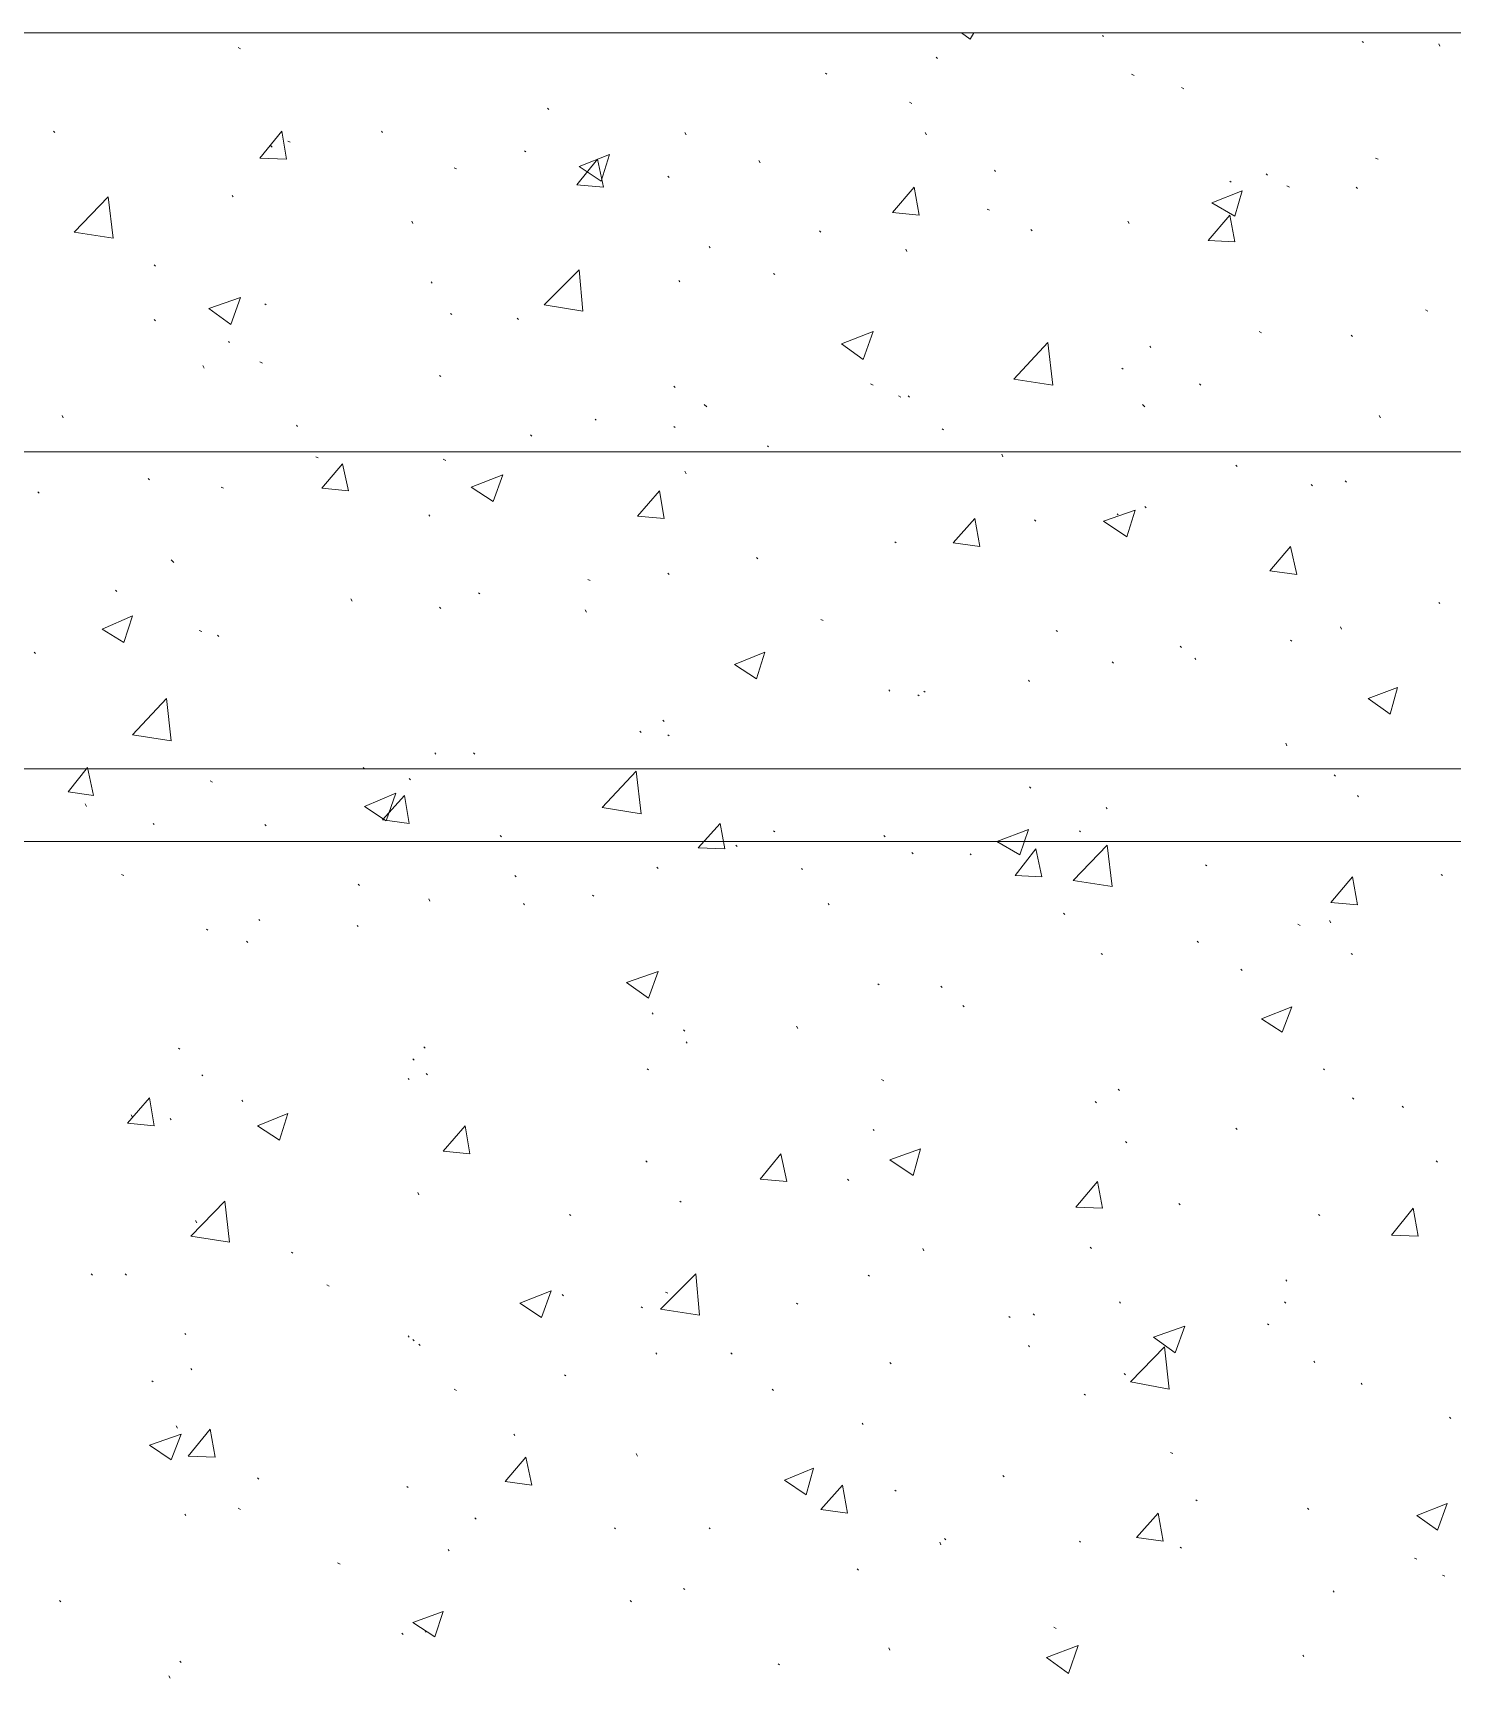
# Model space of a CAD drawing. Header units: millimetres. Extents: x 2928 to 3112, y 1220 to 1280.
# Drawn here: x 2943.566 to 2945.515, y 1260.301 to 1262.562 of the extents above; entities that cross this region are included whole.
import ezdxf

# ---------------------------------------------------------------- set-up
doc = ezdxf.new("R2010")
doc.units = ezdxf.units.MM

msp = doc.modelspace()

# ---------------------------------------------------------------- linework, layer by layer
at = {"color": 253, "linetype": 'Continuous', "lineweight": 5, "true_color": 0x9a9a9a}
for points in [[(2940.97965, 1262.56226), (2981.54689, 1262.56226), (2981.54689, 1240.79028), (2940.97965, 1240.79028)], [(2941.98633, 1261.55224), (2980.53854, 1261.55224), (2980.53854, 1241.8003), (2941.98633, 1241.8003)]]:
    msp.add_lwpolyline(points, close=True, dxfattribs=at)
at = {"color": 92, "linetype": 'Continuous', "lineweight": 13, "true_color": 0x00b800}
for points in [[(2944.84137, 1262.56226), (2944.85303, 1262.55393), (2944.85303, 1262.55393)], [(2944.85303, 1262.55393), (2944.85803, 1262.56226), (2944.85803, 1262.56226)], [(2945.03637, 1262.55726), (2945.0347, 1262.55893), (2945.0347, 1262.55893)], [(2943.85135, 1262.54059), (2943.84802, 1262.54226), (2943.84802, 1262.54226)], [(2945.39304, 1262.54893), (2945.39138, 1262.55059), (2945.39138, 1262.55059)], [(2945.49804, 1262.54393), (2945.49638, 1262.54726), (2945.49638, 1262.54726)], [(2944.80803, 1262.52726), (2944.80637, 1262.52892), (2944.80637, 1262.52892)], [(2944.65636, 1262.50559), (2944.6547, 1262.50726), (2944.6547, 1262.50726)], [(2945.07804, 1262.50392), (2945.0747, 1262.50559), (2945.0747, 1262.50559)], [(2945.14637, 1262.48559), (2945.14304, 1262.48726), (2945.14304, 1262.48726)], [(2944.27469, 1262.45726), (2944.27303, 1262.45892), (2944.27303, 1262.45892)], [(2944.77303, 1262.46559), (2944.7697, 1262.46726), (2944.7697, 1262.46726)], [(2943.59635, 1262.42559), (2943.59468, 1262.42726), (2943.59468, 1262.42726)], [(2943.87802, 1262.39059), (2943.90802, 1262.42726), (2943.90802, 1262.42726)], [(2943.91469, 1262.38892), (2943.90802, 1262.42726), (2943.90802, 1262.42726)], [(2944.04636, 1262.42559), (2944.04469, 1262.42726), (2944.04469, 1262.42726)], [(2944.46303, 1262.42226), (2944.46136, 1262.42559), (2944.46136, 1262.42559)], [(2944.79303, 1262.42226), (2944.79137, 1262.42559), (2944.79137, 1262.42559)], [(2943.89469, 1262.40559), (2943.89302, 1262.40726), (2943.89302, 1262.40726)], [(2943.91969, 1262.41226), (2943.91635, 1262.41392), (2943.91635, 1262.41392)], [(2944.24303, 1262.39892), (2944.24136, 1262.40059), (2944.24136, 1262.40059)], [(2943.87802, 1262.39059), (2943.91469, 1262.38892), (2943.91469, 1262.38892)], [(2944.14802, 1262.37559), (2944.14469, 1262.37726), (2944.14469, 1262.37726)], [(2944.31303, 1262.35392), (2944.34136, 1262.38892), (2944.34136, 1262.38892)], [(2944.31636, 1262.37892), (2944.35803, 1262.39559), (2944.35803, 1262.39559)], [(2944.31636, 1262.37892), (2944.34636, 1262.35892), (2944.34636, 1262.35892)], [(2944.34969, 1262.35059), (2944.34136, 1262.38892), (2944.34136, 1262.38892)], [(2944.34636, 1262.35892), (2944.35803, 1262.39559), (2944.35803, 1262.39559)], [(2944.5647, 1262.38392), (2944.56303, 1262.38726), (2944.56303, 1262.38726)], [(2945.41304, 1262.38892), (2945.40971, 1262.39059), (2945.40971, 1262.39059)], [(2944.4397, 1262.36392), (2944.43803, 1262.36559), (2944.43803, 1262.36559)], [(2944.88803, 1262.37226), (2944.88637, 1262.37392), (2944.88637, 1262.37392)], [(2945.21137, 1262.35726), (2945.20971, 1262.35892), (2945.20971, 1262.35892)], [(2945.26137, 1262.36726), (2945.25971, 1262.36892), (2945.25971, 1262.36892)], [(2943.62302, 1262.28892), (2943.66968, 1262.33726), (2943.66968, 1262.33726)], [(2943.67635, 1262.28059), (2943.66968, 1262.33726), (2943.66968, 1262.33726)], [(2943.84135, 1262.33726), (2943.83969, 1262.33892), (2943.83969, 1262.33892)], [(2944.31303, 1262.35392), (2944.34969, 1262.35059), (2944.34969, 1262.35059)], [(2944.74637, 1262.31559), (2944.77637, 1262.35059), (2944.77637, 1262.35059)], [(2944.78303, 1262.31226), (2944.77637, 1262.35059), (2944.77637, 1262.35059)], [(2945.18471, 1262.32892), (2945.22637, 1262.34559), (2945.22637, 1262.34559)], [(2945.21637, 1262.31059), (2945.22637, 1262.34559), (2945.22637, 1262.34559)], [(2945.29137, 1262.35059), (2945.28804, 1262.35226), (2945.28804, 1262.35226)], [(2945.38471, 1262.34892), (2945.38304, 1262.35059), (2945.38304, 1262.35059)], [(2944.74637, 1262.31559), (2944.78303, 1262.31226), (2944.78303, 1262.31226)], [(2944.8797, 1262.31892), (2944.87637, 1262.32059), (2944.87637, 1262.32059)], [(2945.17971, 1262.27725), (2945.20971, 1262.31226), (2945.20971, 1262.31226)], [(2945.18471, 1262.32892), (2945.21637, 1262.31059), (2945.21637, 1262.31059)], [(2945.21637, 1262.27559), (2945.20971, 1262.31226), (2945.20971, 1262.31226)], [(2943.62302, 1262.28892), (2943.67635, 1262.28059), (2943.67635, 1262.28059)], [(2944.08802, 1262.30059), (2944.08636, 1262.30392), (2944.08636, 1262.30392)], [(2944.64803, 1262.28892), (2944.64636, 1262.29059), (2944.64636, 1262.29059)], [(2944.93804, 1262.29059), (2944.93637, 1262.29225), (2944.93637, 1262.29225)], [(2945.07137, 1262.30059), (2945.0697, 1262.30392), (2945.0697, 1262.30392)], [(2944.49636, 1262.26725), (2944.4947, 1262.26892), (2944.4947, 1262.26892)], [(2944.76637, 1262.26225), (2944.7647, 1262.26559), (2944.7647, 1262.26559)], [(2945.17971, 1262.27725), (2945.21637, 1262.27559), (2945.21637, 1262.27559)], [(2943.73469, 1262.24225), (2943.73302, 1262.24392), (2943.73302, 1262.24392)], [(2944.11469, 1262.21892), (2944.11302, 1262.22059), (2944.11302, 1262.22059)], [(2944.26803, 1262.18892), (2944.31636, 1262.23725), (2944.31636, 1262.23725)], [(2944.32136, 1262.18059), (2944.31636, 1262.23725), (2944.31636, 1262.23725)], [(2944.4547, 1262.22059), (2944.45303, 1262.22225), (2944.45303, 1262.22225)], [(2944.5847, 1262.23059), (2944.58303, 1262.23225), (2944.58303, 1262.23225)], [(2943.80802, 1262.18392), (2943.85135, 1262.19892), (2943.85135, 1262.19892)], [(2943.83802, 1262.16225), (2943.85135, 1262.19892), (2943.85135, 1262.19892)], [(2943.80802, 1262.18392), (2943.83802, 1262.16225), (2943.83802, 1262.16225)], [(2943.88635, 1262.18892), (2943.88469, 1262.19059), (2943.88469, 1262.19059)], [(2944.14136, 1262.17559), (2944.13969, 1262.17725), (2944.13969, 1262.17725)], [(2944.26803, 1262.18892), (2944.32136, 1262.18059), (2944.32136, 1262.18059)], [(2945.48138, 1262.18059), (2945.47804, 1262.18225), (2945.47804, 1262.18225)], [(2943.73469, 1262.16725), (2943.73302, 1262.16892), (2943.73302, 1262.16892)], [(2944.23303, 1262.16892), (2944.23136, 1262.17059), (2944.23136, 1262.17059)], [(2944.67637, 1262.13559), (2944.7197, 1262.15225), (2944.7197, 1262.15225)], [(2944.70637, 1262.11392), (2944.7197, 1262.15225), (2944.7197, 1262.15225)], [(2945.25304, 1262.15059), (2945.24971, 1262.15225), (2945.24971, 1262.15225)], [(2943.83635, 1262.13725), (2943.83469, 1262.13892), (2943.83469, 1262.13892)], [(2944.67637, 1262.13559), (2944.70637, 1262.11392), (2944.70637, 1262.11392)], [(2944.91304, 1262.08725), (2944.9597, 1262.13725), (2944.9597, 1262.13725)], [(2944.96637, 1262.07892), (2944.9597, 1262.13725), (2944.9597, 1262.13725)], [(2945.10137, 1262.13059), (2945.0997, 1262.13225), (2945.0997, 1262.13225)], [(2945.37804, 1262.14559), (2945.37638, 1262.14725), (2945.37638, 1262.14725)], [(2943.88135, 1262.10892), (2943.87802, 1262.11059), (2943.87802, 1262.11059)], [(2943.80135, 1262.10225), (2943.79969, 1262.10559), (2943.79969, 1262.10559)], [(2944.12636, 1262.09059), (2944.12469, 1262.09225), (2944.12469, 1262.09225)], [(2944.91304, 1262.08725), (2944.96637, 1262.07892), (2944.96637, 1262.07892)], [(2945.06304, 1262.10059), (2945.06137, 1262.10225), (2945.06137, 1262.10225)], [(2944.44803, 1262.07559), (2944.44636, 1262.07725), (2944.44636, 1262.07725)], [(2944.7197, 1262.07892), (2944.71637, 1262.08059), (2944.71637, 1262.08059)], [(2944.75803, 1262.06225), (2944.7547, 1262.06392), (2944.7547, 1262.06392)], [(2944.7697, 1262.06225), (2944.76803, 1262.06392), (2944.76803, 1262.06392)], [(2945.16971, 1262.07892), (2945.16804, 1262.08059), (2945.16804, 1262.08059)], [(2944.49136, 1262.04892), (2944.48803, 1262.05225), (2944.48803, 1262.05225)], [(2945.09304, 1262.04892), (2945.0897, 1262.05225), (2945.0897, 1262.05225)], [(2943.60802, 1262.03392), (2943.60635, 1262.03725), (2943.60635, 1262.03725)], [(2943.92969, 1262.02225), (2943.92802, 1262.02392), (2943.92802, 1262.02392)], [(2944.33969, 1262.03058), (2944.33803, 1262.03225), (2944.33803, 1262.03225)], [(2944.44803, 1262.02058), (2944.44636, 1262.02225), (2944.44636, 1262.02225)], [(2944.81637, 1262.01725), (2944.8147, 1262.01892), (2944.8147, 1262.01892)], [(2945.41638, 1262.03392), (2945.41471, 1262.03725), (2945.41471, 1262.03725)], [(2944.25136, 1262.00892), (2944.24969, 1262.01058), (2944.24969, 1262.01058)], [(2944.57636, 1261.99392), (2944.5747, 1261.99558), (2944.5747, 1261.99558)], [(2943.95802, 1261.97892), (2943.95469, 1261.98058), (2943.95469, 1261.98058)], [(2943.96302, 1261.93725), (2943.99136, 1261.97058), (2943.99136, 1261.97058)], [(2943.99969, 1261.93392), (2943.99136, 1261.97058), (2943.99136, 1261.97058)], [(2944.13302, 1261.97558), (2944.12969, 1261.97725), (2944.12969, 1261.97725)], [(2944.89804, 1261.98058), (2944.89637, 1261.98392), (2944.89637, 1261.98392)], [(2943.72635, 1261.94892), (2943.72468, 1261.95058), (2943.72468, 1261.95058)], [(2944.16802, 1261.93892), (2944.21136, 1261.95558), (2944.21136, 1261.95558)], [(2944.19803, 1261.91892), (2944.21136, 1261.95558), (2944.21136, 1261.95558)], [(2944.46303, 1261.95725), (2944.46136, 1261.96058), (2944.46136, 1261.96058)], [(2945.21971, 1261.96725), (2945.21804, 1261.96892), (2945.21804, 1261.96892)], [(2943.57468, 1261.93058), (2943.57302, 1261.93225), (2943.57302, 1261.93225)], [(2943.82802, 1261.93725), (2943.82469, 1261.93892), (2943.82469, 1261.93892)], [(2943.96302, 1261.93725), (2943.99969, 1261.93392), (2943.99969, 1261.93392)], [(2944.16802, 1261.93892), (2944.19803, 1261.91892), (2944.19803, 1261.91892)], [(2944.39636, 1261.89892), (2944.42636, 1261.93392), (2944.42636, 1261.93392)], [(2944.43303, 1261.89558), (2944.42636, 1261.93392), (2944.42636, 1261.93392)], [(2945.32304, 1261.94058), (2945.32137, 1261.94225), (2945.32137, 1261.94225)], [(2945.36971, 1261.94558), (2945.36804, 1261.94725), (2945.36804, 1261.94725)], [(2945.03637, 1261.89225), (2945.0797, 1261.90725), (2945.0797, 1261.90725)], [(2945.05637, 1261.90058), (2945.0547, 1261.90225), (2945.0547, 1261.90225)], [(2945.06804, 1261.87058), (2945.0797, 1261.90725), (2945.0797, 1261.90725)], [(2945.0947, 1261.91058), (2945.09304, 1261.91225), (2945.09304, 1261.91225)], [(2944.11136, 1261.89892), (2944.10969, 1261.90058), (2944.10969, 1261.90058)], [(2944.39636, 1261.89892), (2944.43303, 1261.89558), (2944.43303, 1261.89558)], [(2944.8297, 1261.86225), (2944.8597, 1261.89558), (2944.8597, 1261.89558)], [(2944.86637, 1261.85725), (2944.8597, 1261.89558), (2944.8597, 1261.89558)], [(2944.94304, 1261.89225), (2944.94137, 1261.89392), (2944.94137, 1261.89392)], [(2945.03637, 1261.89225), (2945.06804, 1261.87058), (2945.06804, 1261.87058)], [(2944.75137, 1261.86225), (2944.7497, 1261.86392), (2944.7497, 1261.86392)], [(2944.8297, 1261.86225), (2944.86637, 1261.85725), (2944.86637, 1261.85725)], [(2945.26471, 1261.82391), (2945.29304, 1261.85725), (2945.29304, 1261.85725)], [(2945.30137, 1261.81891), (2945.29304, 1261.85725), (2945.29304, 1261.85725)], [(2943.75969, 1261.83558), (2943.75635, 1261.83892), (2943.75635, 1261.83892)], [(2944.56136, 1261.84058), (2944.5597, 1261.84225), (2944.5597, 1261.84225)], [(2944.33136, 1261.81058), (2944.32803, 1261.81225), (2944.32803, 1261.81225)], [(2944.4397, 1261.81891), (2944.43803, 1261.82058), (2944.43803, 1261.82058)], [(2945.26471, 1261.82391), (2945.30137, 1261.81891), (2945.30137, 1261.81891)], [(2943.68135, 1261.79558), (2943.67968, 1261.79725), (2943.67968, 1261.79725)], [(2944.17969, 1261.79225), (2944.17802, 1261.79391), (2944.17802, 1261.79391)], [(2944.00469, 1261.78225), (2944.00302, 1261.78558), (2944.00302, 1261.78558)], [(2944.12636, 1261.77225), (2944.12469, 1261.77391), (2944.12469, 1261.77391)], [(2944.32636, 1261.76725), (2944.32469, 1261.77058), (2944.32469, 1261.77058)], [(2945.49804, 1261.77891), (2945.49638, 1261.78058), (2945.49638, 1261.78058)], [(2943.66135, 1261.74391), (2943.70302, 1261.76225), (2943.70302, 1261.76225)], [(2943.66135, 1261.74391), (2943.69135, 1261.72558), (2943.69135, 1261.72558)], [(2943.69135, 1261.72558), (2943.70302, 1261.76225), (2943.70302, 1261.76225)], [(2944.65136, 1261.75558), (2944.64803, 1261.75725), (2944.64803, 1261.75725)], [(2945.36304, 1261.74391), (2945.36138, 1261.74725), (2945.36138, 1261.74725)], [(2943.79802, 1261.74058), (2943.79469, 1261.74225), (2943.79469, 1261.74225)], [(2943.82135, 1261.73391), (2943.81969, 1261.73558), (2943.81969, 1261.73558)], [(2944.97304, 1261.74058), (2944.97137, 1261.74225), (2944.97137, 1261.74225)], [(2945.29471, 1261.72725), (2945.29304, 1261.72891), (2945.29304, 1261.72891)], [(2943.56968, 1261.71058), (2943.56802, 1261.71225), (2943.56802, 1261.71225)], [(2944.5297, 1261.69558), (2944.57136, 1261.71225), (2944.57136, 1261.71225)], [(2944.5597, 1261.67558), (2944.57136, 1261.71225), (2944.57136, 1261.71225)], [(2945.0497, 1261.69725), (2945.04804, 1261.69891), (2945.04804, 1261.69891)], [(2945.14304, 1261.71891), (2945.14137, 1261.72058), (2945.14137, 1261.72058)], [(2945.16304, 1261.70225), (2945.16137, 1261.70391), (2945.16137, 1261.70391)], [(2944.5297, 1261.69558), (2944.5597, 1261.67558), (2944.5597, 1261.67558)], [(2944.74303, 1261.65891), (2944.74137, 1261.66058), (2944.74137, 1261.66058)], [(2944.78303, 1261.65225), (2944.78137, 1261.65391), (2944.78137, 1261.65391)], [(2944.79137, 1261.65725), (2944.7897, 1261.65891), (2944.7897, 1261.65891)], [(2944.9347, 1261.67225), (2944.93304, 1261.67391), (2944.93304, 1261.67391)], [(2945.39971, 1261.64891), (2945.43971, 1261.66391), (2945.43971, 1261.66391)], [(2945.42971, 1261.62725), (2945.43971, 1261.66391), (2945.43971, 1261.66391)], [(2943.70302, 1261.59891), (2943.74969, 1261.64891), (2943.74969, 1261.64891)], [(2943.75635, 1261.59058), (2943.74969, 1261.64891), (2943.74969, 1261.64891)], [(2945.39971, 1261.64891), (2945.42971, 1261.62725), (2945.42971, 1261.62725)], [(2944.43303, 1261.61725), (2944.43136, 1261.61891), (2944.43136, 1261.61891)], [(2943.70302, 1261.59891), (2943.75635, 1261.59058), (2943.75635, 1261.59058)], [(2944.40136, 1261.60225), (2944.39969, 1261.60391), (2944.39969, 1261.60391)], [(2944.4397, 1261.59725), (2944.43803, 1261.59891), (2944.43803, 1261.59891)], [(2945.28804, 1261.58391), (2945.28637, 1261.58724), (2945.28637, 1261.58724)], [(2944.11969, 1261.57224), (2944.11802, 1261.57391), (2944.11802, 1261.57391)], [(2944.17302, 1261.57224), (2944.17136, 1261.57391), (2944.17136, 1261.57391)], [(2943.61468, 1261.52058), (2943.64135, 1261.55391), (2943.64135, 1261.55391)], [(2943.64968, 1261.51558), (2943.64135, 1261.55391), (2943.64135, 1261.55391)], [(2944.02136, 1261.55224), (2944.01969, 1261.55391), (2944.01969, 1261.55391)], [(2944.34803, 1261.49891), (2944.39469, 1261.54891), (2944.39469, 1261.54891)], [(2944.40136, 1261.49058), (2944.39469, 1261.54891), (2944.39469, 1261.54891)], [(2945.35471, 1261.54224), (2945.35304, 1261.54391), (2945.35304, 1261.54391)], [(2943.61468, 1261.52058), (2943.64968, 1261.51558), (2943.64968, 1261.51558)], [(2943.81302, 1261.53391), (2943.80969, 1261.53558), (2943.80969, 1261.53558)], [(2944.02136, 1261.50058), (2944.06469, 1261.51891), (2944.06469, 1261.51891)], [(2944.05136, 1261.48058), (2944.06469, 1261.51891), (2944.06469, 1261.51891)], [(2944.08469, 1261.53724), (2944.08302, 1261.53891), (2944.08302, 1261.53891)], [(2944.93637, 1261.52558), (2944.9347, 1261.52724), (2944.9347, 1261.52724)], [(2943.63968, 1261.50058), (2943.63802, 1261.50391), (2943.63802, 1261.50391)], [(2944.02136, 1261.50058), (2944.05136, 1261.48058), (2944.05136, 1261.48058)], [(2944.04636, 1261.48224), (2944.07636, 1261.51558), (2944.07636, 1261.51558)], [(2944.08302, 1261.47724), (2944.07636, 1261.51558), (2944.07636, 1261.51558)], [(2944.34803, 1261.49891), (2944.40136, 1261.49058), (2944.40136, 1261.49058)], [(2945.04137, 1261.49724), (2945.0397, 1261.49891), (2945.0397, 1261.49891)], [(2945.38638, 1261.51391), (2945.38471, 1261.51558), (2945.38471, 1261.51558)], [(2943.73302, 1261.47558), (2943.73135, 1261.47724), (2943.73135, 1261.47724)], [(2943.88635, 1261.47391), (2943.88469, 1261.47558), (2943.88469, 1261.47558)], [(2944.04636, 1261.48224), (2944.08302, 1261.47724), (2944.08302, 1261.47724)], [(2944.4797, 1261.44391), (2944.5097, 1261.47724), (2944.5097, 1261.47724)], [(2944.51636, 1261.44224), (2944.5097, 1261.47724), (2944.5097, 1261.47724)], [(2944.20969, 1261.45891), (2944.20803, 1261.46058), (2944.20803, 1261.46058)], [(2944.5847, 1261.46558), (2944.58303, 1261.46724), (2944.58303, 1261.46724)], [(2944.73637, 1261.45891), (2944.7347, 1261.46058), (2944.7347, 1261.46058)], [(2944.8897, 1261.45224), (2944.93304, 1261.46891), (2944.93304, 1261.46891)], [(2944.8897, 1261.45224), (2944.92137, 1261.43391), (2944.92137, 1261.43391)], [(2944.92137, 1261.43391), (2944.93304, 1261.46891), (2944.93304, 1261.46891)], [(2945.0047, 1261.46558), (2945.00304, 1261.46724), (2945.00304, 1261.46724)], [(2944.4797, 1261.44391), (2944.51636, 1261.44224), (2944.51636, 1261.44224)], [(2944.53303, 1261.44558), (2944.53136, 1261.44724), (2944.53136, 1261.44724)], [(2944.7747, 1261.43558), (2944.77303, 1261.43724), (2944.77303, 1261.43724)], [(2944.8547, 1261.43391), (2944.85303, 1261.43558), (2944.85303, 1261.43558)], [(2944.9147, 1261.40558), (2944.94304, 1261.44224), (2944.94304, 1261.44224)], [(2944.95137, 1261.40391), (2944.94304, 1261.44224), (2944.94304, 1261.44224)], [(2944.9947, 1261.39891), (2945.04137, 1261.44724), (2945.04137, 1261.44724)], [(2945.04804, 1261.39058), (2945.04137, 1261.44724), (2945.04137, 1261.44724)], [(2943.69135, 1261.40558), (2943.68802, 1261.40724), (2943.68802, 1261.40724)], [(2944.22969, 1261.40391), (2944.22803, 1261.40558), (2944.22803, 1261.40558)], [(2944.42469, 1261.41558), (2944.42303, 1261.41724), (2944.42303, 1261.41724)], [(2944.62303, 1261.41391), (2944.62136, 1261.41558), (2944.62136, 1261.41558)], [(2944.9147, 1261.40558), (2944.95137, 1261.40391), (2944.95137, 1261.40391)], [(2945.17804, 1261.41891), (2945.17637, 1261.42058), (2945.17637, 1261.42058)], [(2945.50138, 1261.40558), (2945.49971, 1261.40724), (2945.49971, 1261.40724)], [(2944.01469, 1261.39224), (2944.01302, 1261.39391), (2944.01302, 1261.39391)], [(2944.9947, 1261.39891), (2945.04804, 1261.39058), (2945.04804, 1261.39058)], [(2945.34804, 1261.36891), (2945.37804, 1261.40391), (2945.37804, 1261.40391)], [(2945.38471, 1261.36558), (2945.37804, 1261.40391), (2945.37804, 1261.40391)], [(2944.11136, 1261.37058), (2944.10969, 1261.37391), (2944.10969, 1261.37391)], [(2944.24136, 1261.36558), (2944.23969, 1261.36724), (2944.23969, 1261.36724)], [(2944.33636, 1261.37724), (2944.33469, 1261.37891), (2944.33469, 1261.37891)], [(2944.6597, 1261.36558), (2944.65803, 1261.36724), (2944.65803, 1261.36724)], [(2945.34804, 1261.36891), (2945.38471, 1261.36558), (2945.38471, 1261.36558)], [(2943.87802, 1261.34391), (2943.87635, 1261.34557), (2943.87635, 1261.34557)], [(2944.01302, 1261.33557), (2944.01136, 1261.33724), (2944.01136, 1261.33724)], [(2944.98304, 1261.35224), (2944.98137, 1261.35391), (2944.98137, 1261.35391)], [(2945.30637, 1261.33724), (2945.30304, 1261.33891), (2945.30304, 1261.33891)], [(2945.34804, 1261.34057), (2945.34637, 1261.34391), (2945.34637, 1261.34391)], [(2943.80635, 1261.33057), (2943.80469, 1261.33224), (2943.80469, 1261.33224)], [(2943.86135, 1261.31391), (2943.85969, 1261.31557), (2943.85969, 1261.31557)], [(2945.16637, 1261.31391), (2945.16471, 1261.31557), (2945.16471, 1261.31557)], [(2945.0347, 1261.29724), (2945.03304, 1261.29891), (2945.03304, 1261.29891)], [(2945.37804, 1261.29724), (2945.37638, 1261.29891), (2945.37638, 1261.29891)], [(2944.38136, 1261.25891), (2944.42469, 1261.27391), (2944.42469, 1261.27391)], [(2944.41136, 1261.23724), (2944.42469, 1261.27391), (2944.42469, 1261.27391)], [(2945.22637, 1261.27557), (2945.22471, 1261.27724), (2945.22471, 1261.27724)], [(2944.38136, 1261.25891), (2944.41136, 1261.23724), (2944.41136, 1261.23724)], [(2944.72803, 1261.25557), (2944.72637, 1261.25724), (2944.72637, 1261.25724)], [(2944.8147, 1261.25224), (2944.81303, 1261.25391), (2944.81303, 1261.25391)], [(2944.8447, 1261.22557), (2944.84303, 1261.22724), (2944.84303, 1261.22724)], [(2945.25304, 1261.20891), (2945.29471, 1261.22557), (2945.29471, 1261.22557)], [(2945.28137, 1261.19057), (2945.29471, 1261.22557), (2945.29471, 1261.22557)], [(2944.41803, 1261.21557), (2944.41636, 1261.21724), (2944.41636, 1261.21724)], [(2945.25304, 1261.20891), (2945.28137, 1261.19057), (2945.28137, 1261.19057)], [(2944.46136, 1261.19224), (2944.4597, 1261.19391), (2944.4597, 1261.19391)], [(2944.61636, 1261.19557), (2944.6147, 1261.19891), (2944.6147, 1261.19891)], [(2943.76802, 1261.16724), (2943.76635, 1261.16891), (2943.76635, 1261.16891)], [(2944.10469, 1261.16891), (2944.10302, 1261.17057), (2944.10302, 1261.17057)], [(2944.4647, 1261.17557), (2944.46303, 1261.17724), (2944.46303, 1261.17724)], [(2944.08969, 1261.15224), (2944.08802, 1261.15391), (2944.08802, 1261.15391)], [(2944.10802, 1261.13224), (2944.10636, 1261.13391), (2944.10636, 1261.13391)], [(2944.41136, 1261.13891), (2944.40969, 1261.14057), (2944.40969, 1261.14057)], [(2945.33971, 1261.13891), (2945.33804, 1261.14057), (2945.33804, 1261.14057)], [(2943.79969, 1261.13057), (2943.79802, 1261.13224), (2943.79802, 1261.13224)], [(2944.08302, 1261.12557), (2944.08136, 1261.12724), (2944.08136, 1261.12724)], [(2944.7347, 1261.1239), (2944.73137, 1261.12557), (2944.73137, 1261.12557)], [(2945.05804, 1261.11057), (2945.05637, 1261.11224), (2945.05637, 1261.11224)], [(2943.69635, 1261.06557), (2943.72635, 1261.10057), (2943.72635, 1261.10057)], [(2943.73302, 1261.06224), (2943.72635, 1261.10057), (2943.72635, 1261.10057)], [(2943.85469, 1261.09557), (2943.85302, 1261.09724), (2943.85302, 1261.09724)], [(2945.02637, 1261.0939), (2945.0247, 1261.09557), (2945.0247, 1261.09557)], [(2945.37971, 1261.0989), (2945.37804, 1261.10057), (2945.37804, 1261.10057)], [(2945.44804, 1261.08724), (2945.44638, 1261.0889), (2945.44638, 1261.0889)], [(2943.70302, 1261.0739), (2943.70135, 1261.07724), (2943.70135, 1261.07724)], [(2943.75635, 1261.07057), (2943.75469, 1261.07224), (2943.75469, 1261.07224)], [(2943.87469, 1261.06224), (2943.91635, 1261.0789), (2943.91635, 1261.0789)], [(2943.90469, 1261.04224), (2943.91635, 1261.0789), (2943.91635, 1261.0789)], [(2943.69635, 1261.06557), (2943.73302, 1261.06224), (2943.73302, 1261.06224)], [(2943.87469, 1261.06224), (2943.90469, 1261.04224), (2943.90469, 1261.04224)], [(2944.12969, 1261.02724), (2944.15969, 1261.06224), (2944.15969, 1261.06224)], [(2944.16636, 1261.0239), (2944.15969, 1261.06224), (2944.15969, 1261.06224)], [(2944.72137, 1261.05557), (2944.7197, 1261.05724), (2944.7197, 1261.05724)], [(2945.21971, 1261.05724), (2945.21804, 1261.0589), (2945.21804, 1261.0589)], [(2944.12969, 1261.02724), (2944.16636, 1261.0239), (2944.16636, 1261.0239)], [(2944.5647, 1260.9889), (2944.59303, 1261.0239), (2944.59303, 1261.0239)], [(2944.60136, 1260.98557), (2944.59303, 1261.0239), (2944.59303, 1261.0239)], [(2944.74303, 1261.01557), (2944.7847, 1261.03057), (2944.7847, 1261.03057)], [(2944.7747, 1260.9939), (2944.7847, 1261.03057), (2944.7847, 1261.03057)], [(2945.06804, 1261.0389), (2945.06637, 1261.04057), (2945.06637, 1261.04057)], [(2944.40969, 1261.01224), (2944.40803, 1261.0139), (2944.40803, 1261.0139)], [(2944.74303, 1261.01557), (2944.7747, 1260.9939), (2944.7747, 1260.9939)], [(2945.49471, 1261.01224), (2945.49304, 1261.0139), (2945.49304, 1261.0139)], [(2944.5647, 1260.9889), (2944.60136, 1260.98557), (2944.60136, 1260.98557)], [(2944.68637, 1260.98724), (2944.6847, 1260.9889), (2944.6847, 1260.9889)], [(2944.99804, 1260.95057), (2945.02804, 1260.98557), (2945.02804, 1260.98557)], [(2945.0347, 1260.9489), (2945.02804, 1260.98557), (2945.02804, 1260.98557)], [(2943.78302, 1260.91057), (2943.82969, 1260.9589), (2943.82969, 1260.9589)], [(2943.83635, 1260.90224), (2943.82969, 1260.9589), (2943.82969, 1260.9589)], [(2944.09636, 1260.96724), (2944.09469, 1260.97057), (2944.09469, 1260.97057)], [(2944.45636, 1260.95724), (2944.4547, 1260.9589), (2944.4547, 1260.9589)], [(2945.14137, 1260.9539), (2945.13971, 1260.95557), (2945.13971, 1260.95557)], [(2943.79135, 1260.9289), (2943.78969, 1260.93224), (2943.78969, 1260.93224)], [(2944.30469, 1260.9389), (2944.30303, 1260.94057), (2944.30303, 1260.94057)], [(2944.99804, 1260.95057), (2945.0347, 1260.9489), (2945.0347, 1260.9489)], [(2945.33304, 1260.9389), (2945.33137, 1260.94057), (2945.33137, 1260.94057)], [(2945.43138, 1260.91224), (2945.46138, 1260.9489), (2945.46138, 1260.9489)], [(2945.46804, 1260.91057), (2945.46138, 1260.9489), (2945.46138, 1260.9489)], [(2943.78302, 1260.91057), (2943.83635, 1260.90224), (2943.83635, 1260.90224)], [(2945.43138, 1260.91224), (2945.46804, 1260.91057), (2945.46804, 1260.91057)], [(2943.92302, 1260.88723), (2943.92135, 1260.8889), (2943.92135, 1260.8889)], [(2944.7897, 1260.89057), (2944.78803, 1260.8939), (2944.78803, 1260.8939)], [(2945.0197, 1260.8939), (2945.01804, 1260.89557), (2945.01804, 1260.89557)], [(2943.64802, 1260.85723), (2943.64635, 1260.8589), (2943.64635, 1260.8589)], [(2943.69468, 1260.85723), (2943.69302, 1260.8589), (2943.69302, 1260.8589)], [(2943.97302, 1260.84223), (2943.96969, 1260.8439), (2943.96969, 1260.8439)], [(2944.42803, 1260.81057), (2944.47636, 1260.8589), (2944.47636, 1260.8589)], [(2944.48136, 1260.80223), (2944.47636, 1260.8589), (2944.47636, 1260.8589)], [(2944.7147, 1260.85557), (2944.71303, 1260.85723), (2944.71303, 1260.85723)], [(2945.28804, 1260.8489), (2945.28637, 1260.85057), (2945.28637, 1260.85057)], [(2944.23469, 1260.8189), (2944.27803, 1260.83557), (2944.27803, 1260.83557)], [(2944.23469, 1260.8189), (2944.26469, 1260.7989), (2944.26469, 1260.7989)], [(2944.26469, 1260.7989), (2944.27803, 1260.83557), (2944.27803, 1260.83557)], [(2944.29469, 1260.8289), (2944.29303, 1260.83057), (2944.29303, 1260.83057)], [(2944.43803, 1260.83223), (2944.4347, 1260.8339), (2944.4347, 1260.8339)], [(2944.61636, 1260.81723), (2944.6147, 1260.8189), (2944.6147, 1260.8189)], [(2945.0597, 1260.8189), (2945.05804, 1260.82057), (2945.05804, 1260.82057)], [(2945.28637, 1260.8189), (2945.28471, 1260.82057), (2945.28471, 1260.82057)], [(2944.40303, 1260.81223), (2944.40136, 1260.8139), (2944.40136, 1260.8139)], [(2944.42803, 1260.81057), (2944.48136, 1260.80223), (2944.48136, 1260.80223)], [(2944.90804, 1260.7989), (2944.90637, 1260.80057), (2944.90637, 1260.80057)], [(2944.94137, 1260.80223), (2944.9397, 1260.8039), (2944.9397, 1260.8039)], [(2943.77635, 1260.77557), (2943.77469, 1260.77723), (2943.77469, 1260.77723)], [(2944.08302, 1260.77223), (2944.08136, 1260.7739), (2944.08136, 1260.7739)], [(2945.1047, 1260.77223), (2945.14804, 1260.78723), (2945.14804, 1260.78723)], [(2945.1047, 1260.77223), (2945.13471, 1260.75057), (2945.13471, 1260.75057)], [(2945.13471, 1260.75057), (2945.14804, 1260.78723), (2945.14804, 1260.78723)], [(2945.26304, 1260.7889), (2945.26137, 1260.79057), (2945.26137, 1260.79057)], [(2944.08969, 1260.76723), (2944.08802, 1260.7689), (2944.08802, 1260.7689)], [(2944.09802, 1260.76057), (2944.09636, 1260.76223), (2944.09636, 1260.76223)], [(2944.42303, 1260.7489), (2944.42136, 1260.75057), (2944.42136, 1260.75057)], [(2944.52636, 1260.7489), (2944.5247, 1260.75057), (2944.5247, 1260.75057)], [(2944.9347, 1260.7589), (2944.93304, 1260.76057), (2944.93304, 1260.76057)], [(2945.07304, 1260.71057), (2945.1197, 1260.7589), (2945.1197, 1260.7589)], [(2945.12637, 1260.70057), (2945.1197, 1260.7589), (2945.1197, 1260.7589)], [(2943.78469, 1260.72723), (2943.78302, 1260.7289), (2943.78302, 1260.7289)], [(2944.7447, 1260.73557), (2944.74303, 1260.73723), (2944.74303, 1260.73723)], [(2945.32637, 1260.73723), (2945.32471, 1260.7389), (2945.32471, 1260.7389)], [(2943.73135, 1260.71057), (2943.72969, 1260.71223), (2943.72969, 1260.71223)], [(2944.29803, 1260.7189), (2944.29636, 1260.72057), (2944.29636, 1260.72057)], [(2945.06637, 1260.72057), (2945.0647, 1260.72223), (2945.0647, 1260.72223)], [(2945.07304, 1260.71057), (2945.12637, 1260.70057), (2945.12637, 1260.70057)], [(2945.39138, 1260.70723), (2945.38971, 1260.7089), (2945.38971, 1260.7089)], [(2944.14802, 1260.6989), (2944.14469, 1260.70057), (2944.14469, 1260.70057)], [(2944.58303, 1260.6989), (2944.58136, 1260.70057), (2944.58136, 1260.70057)], [(2945.01137, 1260.69223), (2945.0097, 1260.6939), (2945.0097, 1260.6939)], [(2945.51304, 1260.66056), (2945.51138, 1260.66223), (2945.51138, 1260.66223)], [(2943.72635, 1260.6239), (2943.76969, 1260.6389), (2943.76969, 1260.6389)], [(2943.75635, 1260.6039), (2943.76969, 1260.6389), (2943.76969, 1260.6389)], [(2943.76469, 1260.64723), (2943.76302, 1260.65056), (2943.76302, 1260.65056)], [(2943.77969, 1260.6089), (2943.80969, 1260.64556), (2943.80969, 1260.64556)], [(2943.81635, 1260.60723), (2943.80969, 1260.64556), (2943.80969, 1260.64556)], [(2944.22803, 1260.63723), (2944.22636, 1260.6389), (2944.22636, 1260.6389)], [(2944.70637, 1260.65223), (2944.7047, 1260.6539), (2944.7047, 1260.6539)], [(2943.72635, 1260.6239), (2943.75635, 1260.6039), (2943.75635, 1260.6039)], [(2945.13137, 1260.61223), (2945.12804, 1260.6139), (2945.12804, 1260.6139)], [(2943.77969, 1260.6089), (2943.81635, 1260.60723), (2943.81635, 1260.60723)], [(2944.21469, 1260.5739), (2944.24303, 1260.60723), (2944.24303, 1260.60723)], [(2944.25136, 1260.5689), (2944.24303, 1260.60723), (2944.24303, 1260.60723)], [(2944.39636, 1260.6089), (2944.39469, 1260.61223), (2944.39469, 1260.61223)], [(2944.59803, 1260.57556), (2944.63803, 1260.59223), (2944.63803, 1260.59223)], [(2944.62803, 1260.55556), (2944.63803, 1260.59223), (2944.63803, 1260.59223)], [(2943.87635, 1260.57723), (2943.87469, 1260.5789), (2943.87469, 1260.5789)], [(2944.21469, 1260.5739), (2944.25136, 1260.5689), (2944.25136, 1260.5689)], [(2944.59803, 1260.57556), (2944.62803, 1260.55556), (2944.62803, 1260.55556)], [(2944.64803, 1260.53556), (2944.67803, 1260.5689), (2944.67803, 1260.5689)], [(2944.6847, 1260.53056), (2944.67803, 1260.5689), (2944.67803, 1260.5689)], [(2944.8997, 1260.58056), (2944.89804, 1260.58223), (2944.89804, 1260.58223)], [(2944.08136, 1260.56556), (2944.07969, 1260.56723), (2944.07969, 1260.56723)], [(2944.75137, 1260.56056), (2944.7497, 1260.56223), (2944.7497, 1260.56223)], [(2945.16471, 1260.54723), (2945.16304, 1260.5489), (2945.16304, 1260.5489)], [(2943.77635, 1260.52723), (2943.77469, 1260.5289), (2943.77469, 1260.5289)], [(2943.85135, 1260.53556), (2943.84802, 1260.53723), (2943.84802, 1260.53723)], [(2944.17469, 1260.52223), (2944.17302, 1260.5239), (2944.17302, 1260.5239)], [(2944.64803, 1260.53556), (2944.6847, 1260.53056), (2944.6847, 1260.53056)], [(2945.08137, 1260.49723), (2945.11137, 1260.53056), (2945.11137, 1260.53056)], [(2945.11804, 1260.49223), (2945.11137, 1260.53056), (2945.11137, 1260.53056)], [(2945.31804, 1260.53556), (2945.31637, 1260.53723), (2945.31637, 1260.53723)], [(2945.46638, 1260.52723), (2945.50804, 1260.5439), (2945.50804, 1260.5439)], [(2945.46638, 1260.52723), (2945.49471, 1260.50723), (2945.49471, 1260.50723)], [(2945.49471, 1260.50723), (2945.50804, 1260.5439), (2945.50804, 1260.5439)], [(2944.36636, 1260.5089), (2944.36469, 1260.51056), (2944.36469, 1260.51056)], [(2944.49636, 1260.5089), (2944.4947, 1260.51056), (2944.4947, 1260.51056)], [(2944.13802, 1260.4789), (2944.13636, 1260.48056), (2944.13636, 1260.48056)], [(2944.81303, 1260.48723), (2944.81137, 1260.49056), (2944.81137, 1260.49056)], [(2944.8197, 1260.4939), (2944.81803, 1260.49556), (2944.81803, 1260.49556)], [(2945.0047, 1260.49056), (2945.00304, 1260.49223), (2945.00304, 1260.49223)], [(2945.08137, 1260.49723), (2945.11804, 1260.49223), (2945.11804, 1260.49223)], [(2945.14304, 1260.48223), (2945.14137, 1260.4839), (2945.14137, 1260.4839)], [(2943.98802, 1260.46056), (2943.98469, 1260.46223), (2943.98469, 1260.46223)], [(2945.46638, 1260.46723), (2945.46304, 1260.4689), (2945.46304, 1260.4689)], [(2944.6997, 1260.45223), (2944.69803, 1260.4539), (2944.69803, 1260.4539)], [(2945.50471, 1260.4439), (2945.50138, 1260.44556), (2945.50138, 1260.44556)], [(2943.60468, 1260.40889), (2943.60302, 1260.41056), (2943.60302, 1260.41056)], [(2944.38803, 1260.40889), (2944.38636, 1260.41056), (2944.38636, 1260.41056)], [(2944.46136, 1260.42556), (2944.4597, 1260.42723), (2944.4597, 1260.42723)], [(2945.35304, 1260.42223), (2945.35137, 1260.42389), (2945.35137, 1260.42389)], [(2944.08802, 1260.38056), (2944.12969, 1260.39556), (2944.12969, 1260.39556)], [(2944.11802, 1260.36056), (2944.12969, 1260.39556), (2944.12969, 1260.39556)], [(2944.07469, 1260.36389), (2944.07302, 1260.36556), (2944.07302, 1260.36556)], [(2944.08802, 1260.38056), (2944.11802, 1260.36056), (2944.11802, 1260.36056)], [(2944.10636, 1260.36723), (2944.10469, 1260.36889), (2944.10469, 1260.36889)], [(2944.97137, 1260.37223), (2944.96804, 1260.37389), (2944.96804, 1260.37389)], [(2944.74303, 1260.34223), (2944.74137, 1260.34556), (2944.74137, 1260.34556)], [(2944.95804, 1260.33223), (2945.00137, 1260.34889), (2945.00137, 1260.34889)], [(2944.98804, 1260.31056), (2945.00137, 1260.34889), (2945.00137, 1260.34889)], [(2943.76969, 1260.32556), (2943.76802, 1260.32723), (2943.76802, 1260.32723)], [(2944.59136, 1260.32223), (2944.5897, 1260.32389), (2944.5897, 1260.32389)], [(2944.95804, 1260.33223), (2944.98804, 1260.31056), (2944.98804, 1260.31056)], [(2945.31137, 1260.33389), (2945.30971, 1260.33556), (2945.30971, 1260.33556)], [(2943.75469, 1260.30389), (2943.75302, 1260.30723), (2943.75302, 1260.30723)]]:
    msp.add_lwpolyline(points, dxfattribs=at)
at = {"color": 253, "linetype": 'Continuous', "lineweight": 5, "true_color": 0x9a9a9a}
for points in [[(2981.44522, 1261.98725), (2941.07965, 1261.98725), (2941.07965, 1261.98725)], [(2961.2116, 1241.9003), (2942.08633, 1241.9003), (2942.08633, 1247.74538), (2950.25144, 1247.74538), (2950.25144, 1256.61384), (2942.08633, 1256.61384), (2942.08633, 1261.45224), (2961.2116, 1261.45224), (2961.2116, 1249.1904)]]:
    msp.add_lwpolyline(points, dxfattribs=at)

doc.saveas('drawing.dxf')
